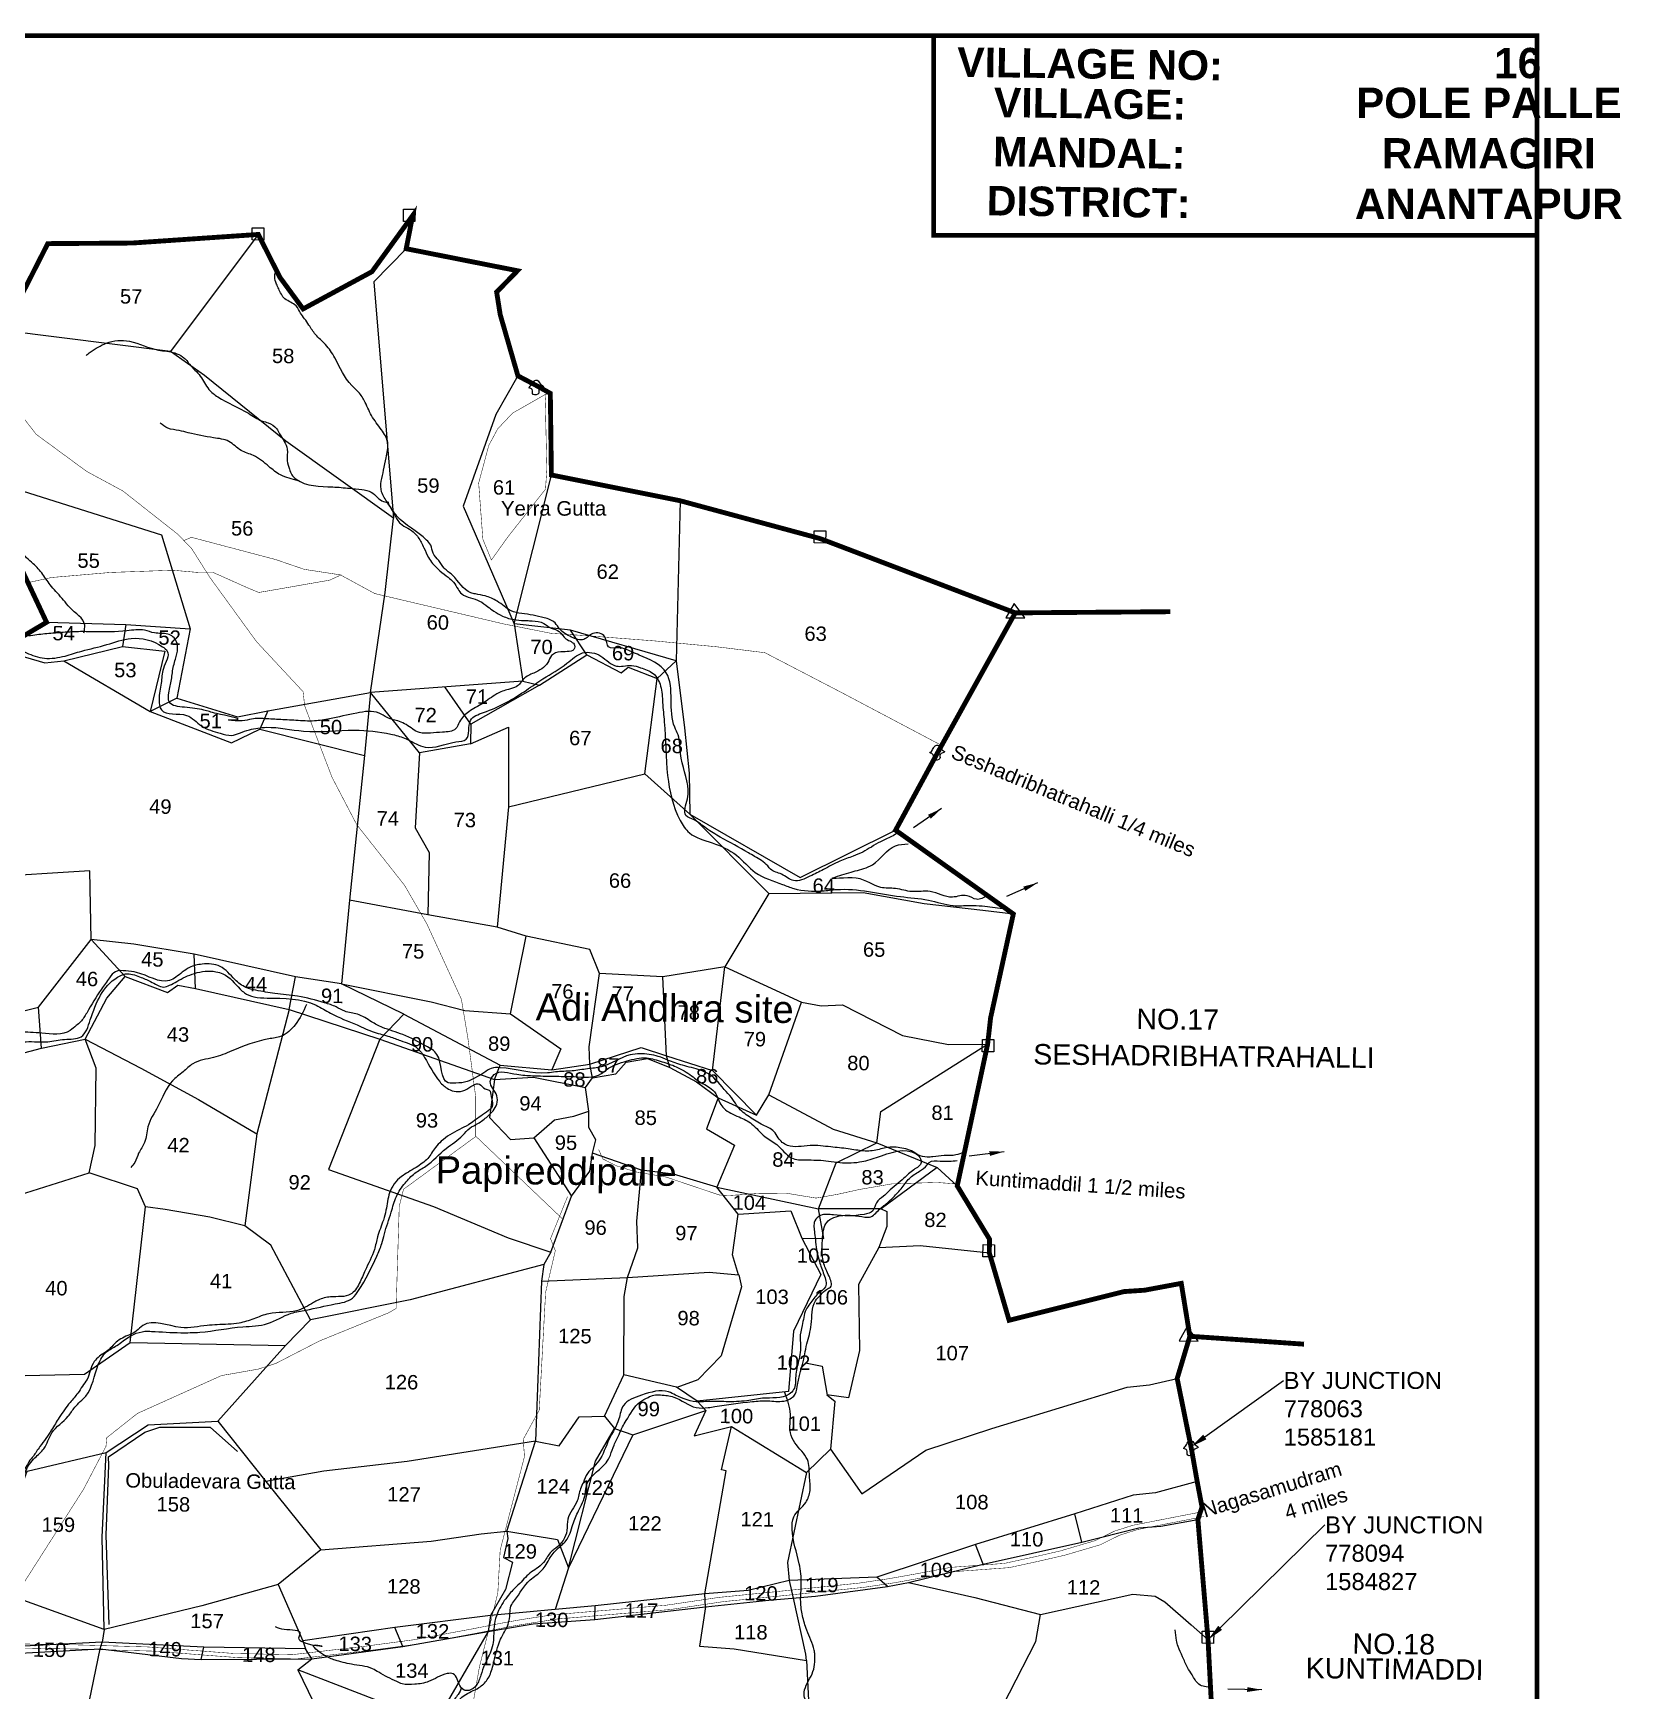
# Model space of a CAD drawing. Header units: feet. Extents: x 771100 to 779038, y 1577893 to 1588127.
# Drawn here: x 775767 to 779038, y 1584715 to 1588127 of the extents above; entities that cross this region are included whole.
import ezdxf
from ezdxf import colors
from ezdxf.entities.mleader import LeaderData, LeaderLine
from ezdxf.enums import TextEntityAlignment as Align
from ezdxf.math import Vec2, Vec3

# ---------------------------------------------------------------- set-up
doc = ezdxf.new("R2010")
doc.units = ezdxf.units.FT
doc.header["$LTSCALE"] = 15
doc.header["$MEASUREMENT"] = 0
doc.linetypes.add('HIDDEN2', pattern=[0.1875, 0.125, -0.0625])
for name, color, linetype in [('CRDS STONES', 7, 'Continuous'), ('HILL', 17, 'Continuous'), ('PAPER SIZE', 10, 'Continuous'), ('PLOT', 7, 'Continuous'), ('PLOT NO', 7, 'Continuous'), ('ROADS', 6, 'Continuous'), ('TANKS-STREAM', 4, 'Continuous'), ('TEXT', 7, 'Continuous'), ('VILLAGE STONES', 240, 'Continuous')]:
    doc.layers.add(name, color=color, linetype=linetype)
doc.layers.add('VILLAGE BOUNDRY', color=5, linetype='HIDDEN2', lineweight=100)
doc.styles.get("Standard").update_dxf_attribs({"font": 'arial.ttf'})
doc.linetypes.add('DOTS', pattern='A,1e-06,-3,["●",Standard,S=3,R=0,X=-1.25,Y=-1.25],-3', length=6.000001)
doc.dimstyles.get("Standard").update_dxf_attribs({"dimtxt": 0.18, "dimasz": 0.18, "dimexe": 0.18, "dimexo": 0.0625, "dimgap": 0.09, "dimtad": 0, "dimtih": 1, "dimtoh": 1, "dimdec": 4, "dimzin": 0, "dimdsep": 46, "dimtxsty": 'Standard', "dimcen": 0.09, "dimadec": 0, "dimazin": 0, "dimtfac": 1, "dimtdec": 4, "dimtofl": 0, "dimtmove": 0, "dimatfit": 3, "dimfxl": 1, "dimtolj": 1, "dimtzin": 0, "dimarcsym": 0})

msp = doc.modelspace()

# ---------------------------------------------------------------- linework, layer by layer
at = {"layer": 'HILL'}
msp.add_lwpolyline([(775923.4, 1584850.9), (775917.1, 1585034.8), (775923, 1585179.1), (775921.9, 1585196.1), (775996.9, 1585246.8), (776028.1, 1585257.4), (776131.1, 1585257.3), (776187.8, 1585207.6)], dxfattribs=at)
at = {"layer": 'PAPER SIZE', "color": 5, "const_width": 10}
msp.add_lwpolyline([(771105.5, 1588121.9), (778863, 1588121.9), (778863, 1577897.6), (771105.5, 1577897.6)], close=True, dxfattribs=at)
at = {"layer": 'PLOT'}
for points in [[(776230.5, 1587712.6), (776049.8, 1587471.8)], [(776535, 1587683.2), (776468.1, 1587615.3), (776508.7, 1587128.8)], [(776461.4, 1586769.7), (776492, 1586975.7), (776508.7, 1587128.8), (776287.1, 1587287.1), (776119.9, 1587422.3), (776049.8, 1587471.8), (775706.2, 1587514.9)], [(776765, 1587421.5), (776719.2, 1587342.2), (776652.3, 1587153.2), (776757.6, 1586911), (776833.9, 1587217.4)], [(775654.2, 1587213), (776030.9, 1587094), (776090.2, 1586901)], [(777099, 1587164.4), (777091.1, 1586834.9), (776873.1, 1586898.3), (776757.6, 1586911)], [(775794.6, 1586914.3), (775957.9, 1586909.7), (775950.7, 1586864.3)], [(775957.9, 1586909.7), (776090.2, 1586901), (776062.7, 1586757.7), (776008.2, 1586730.6)], [(776757.6, 1586911), (776775, 1586793.3), (776809.4, 1586784.5)], [(776809.4, 1586784.5), (776906.8, 1586847.1), (776873.1, 1586898.3)], [(775700.1, 1586857.7), (775791.4, 1586830.5), (775830.4, 1586834.7), (776008.2, 1586730.6), (776175.1, 1586666), (776233.4, 1586694), (776449.2, 1586640.1), (776418.4, 1586342.1), (776401.6, 1586169.8), (776307.1, 1586184.1), (776098.5, 1586230.8), (775974.2, 1586251.8), (775886.2, 1586261.1)], [(775830.4, 1586834.7), (775950.7, 1586864.3), (776038.3, 1586854.9), (776008.2, 1586730.6)], [(776906.8, 1586847.1), (776977.8, 1586809.9), (776992, 1586821.6), (777051.5, 1586798.6), (777091.1, 1586834.9)], [(777091.1, 1586834.9), (777107.9, 1586696.7), (777117.2, 1586603.8), (777118.7, 1586518.9), (777026.5, 1586602.3)], [(776775, 1586793.3), (776461.4, 1586769.7)], [(776809.4, 1586784.5), (776668.1, 1586704.7), (776614.2, 1586781.2)], [(776745.7, 1586534.1), (777026.5, 1586602.3), (777051.5, 1586798.6)], [(776062.7, 1586757.7), (776187.8, 1586719.6), (776250.4, 1586731.6), (776233.4, 1586694)], [(776250.4, 1586731.6), (776461.4, 1586769.7), (776449.2, 1586640.1)], [(776668.1, 1586704.7), (776667.7, 1586664.1), (776562.3, 1586645.6), (776461.4, 1586769.7)], [(776667.7, 1586664.1), (776745.5, 1586698.4), (776745.7, 1586534.1), (776722, 1586286.3), (776579.8, 1586311.8), (776418.4, 1586342.1)], [(776562.3, 1586645.6), (776553.2, 1586490.9), (776582, 1586440.2), (776579.8, 1586311.8)], [(777118.7, 1586518.9), (777281.5, 1586356.1), (777191.2, 1586204.7), (777063, 1586184.2), (776933.2, 1586191.4), (776913.2, 1586240.3), (776782.2, 1586268.4), (776722, 1586286.3)], [(777118.7, 1586518.9), (777346.1, 1586388.8), (777542.5, 1586486.3)], [(775547.6, 1586064.5), (775778.1, 1586121.7), (775886.2, 1586261.1), (775883.9, 1586402.9), (775663.8, 1586388.9), (775606.2, 1586364.2)], [(777281.5, 1586356.1), (777475.9, 1586358), (777601.3, 1586335.6), (777722.4, 1586321.6), (777784.9, 1586313.8)], [(775784.1, 1586037.7), (775874, 1586056.3), (775918.4, 1586140.7), (775956.3, 1586184.8), (775886.2, 1586261.1)], [(776401.6, 1586169.8), (776586.5, 1586132.9), (776656, 1586115.3), (776749.8, 1586108.1), (776782.2, 1586268.4)], [(775956.3, 1586184.8), (776043.9, 1586152.3), (776065.1, 1586166.9), (776101.4, 1586160.3), (776098.5, 1586230.8)], [(777165.4, 1585991.3), (777191.2, 1586204.7)], [(777191.2, 1586204.7), (777348.5, 1586132.2), (777389, 1586124.9), (777433.1, 1586126.8), (777556.5, 1586063.9), (777651.3, 1586045.3), (777732, 1586045.7)], [(776101.4, 1586160.3), (776294, 1586116.8), (776307.1, 1586184.1)], [(776294, 1586116.8), (776481, 1586055.9), (776530, 1586107.7), (776401.6, 1586169.8)], [(776913.3, 1586004.5), (776911.6, 1586040.6), (776933.2, 1586191.4)], [(777071.1, 1586021.8), (777063, 1586184.2)], [(775487.9, 1585949.7), (775604.2, 1585990.2), (775784.1, 1586037.7), (775778.1, 1586121.7)], [(776294, 1586116.8), (776227.2, 1585861.5)], [(776530, 1586107.7), (776728.4, 1586002.6), (776834.6, 1585993.1), (776913.3, 1586004.5), (777018.5, 1586038.9), (777071.1, 1586021.8), (777165.4, 1585991.3), (777255.9, 1585899.8), (777281.5, 1585941.8), (777348.5, 1586132.2)], [(776749.8, 1586108.1), (776853.2, 1586036.2), (776834.6, 1585993.1)], [(775428.3, 1585318.5), (775492.5, 1585344.7), (775566, 1585359.7), (775570.5, 1585594.3), (775744.9, 1585620.8), (775738.8, 1585735.3), (775882.4, 1585781), (775894.9, 1585837), (775896.9, 1585996.6), (775874, 1586056.3)], [(775874, 1586056.3), (775988.4, 1585996.7), (776107.7, 1585932), (776227.2, 1585861.5), (776202.8, 1585671.6), (776130.9, 1585689.9), (776038.6, 1585705.6), (775998.3, 1585710.7), (775981.6, 1585747.9), (775882.4, 1585781)], [(776481, 1586055.9), (776374.7, 1585787.6), (776591.5, 1585711.9), (776745.1, 1585647.1), (776832.6, 1585617.9), (776818.4, 1585592.4), (776543.3, 1585519.3), (776338.2, 1585478.6)], [(776481, 1586055.9), (776717.1, 1585973.1), (776728.4, 1586002.6)], [(777281.5, 1585941.8), (777413.7, 1585871), (777504.1, 1585842.9), (777512.3, 1585907), (777732, 1586045.7)], [(776717.1, 1585973.1), (776797.2, 1585978), (776904.4, 1585956.4), (776918.5, 1585976.2), (776913.3, 1586004.5)], [(776918.5, 1585976.2), (776966.5, 1585984.9), (776987.9, 1586009), (777031.9, 1586016.3), (777077.8, 1585997.5), (777071.1, 1586021.8)], [(776717.1, 1585973.1), (776706.7, 1585895.1), (776749.7, 1585849.3), (776797.7, 1585853), (776840.1, 1585890.1), (776880.4, 1585897.5), (776910.9, 1585908)], [(777077.8, 1585997.5), (777132.7, 1585968.1), (777176.9, 1585935.4), (777152.9, 1585871.5), (777211.1, 1585837.9), (777174.2, 1585751.3), (777085.5, 1585777.9), (777019.5, 1585786.4), (776918.5, 1585821.7), (776925.7, 1585848.6), (776911.2, 1585873.9), (776910.9, 1585908), (776904.4, 1585956.4)], [(777176.9, 1585935.4), (777255.9, 1585899.8)], [(776797.7, 1585853), (776875.1, 1585733.1)], [(777174.2, 1585751.3), (777383.9, 1585706.5), (777419.9, 1585801.7), (777504.1, 1585842.9)], [(777504.1, 1585842.9), (777627.8, 1585792.1), (777669.4, 1585754)], [(776832.6, 1585617.9), (776875.1, 1585733.1), (776912.8, 1585784.6), (776918.5, 1585821.7)], [(777349.8, 1585646.4), (777388.9, 1585571.9), (777332.1, 1585454.8), (777322.2, 1585330.7), (777134, 1585311), (777091.4, 1585339.5), (776983.1, 1585365.2), (776983.9, 1585526.3), (776990.8, 1585565.7), (777012.2, 1585626.4), (777009.7, 1585681.2), (777019.5, 1585786.4)], [(777627.8, 1585792.1), (777512.6, 1585706.5), (777383.9, 1585706.5)], [(776813.6, 1585557.9), (776990.8, 1585565.7), (777158.8, 1585576.6), (777219.4, 1585570.6), (777206.6, 1585612), (777218.7, 1585695.8), (777174.2, 1585751.3)], [(775566, 1585359.7), (775872.7, 1585366.8), (775966.5, 1585431.7), (775998.3, 1585710.7)], [(777218.7, 1585695.8), (777326.6, 1585702.6), (777349.8, 1585646.4), (777394.6, 1585645.9), (777383.9, 1585706.5)], [(777512.6, 1585706.5), (777524.6, 1585701.2), (777524.3, 1585670.4), (777507.9, 1585627.4), (777592.8, 1585631.6), (777735.5, 1585616)], [(775966.5, 1585431.7), (776286.2, 1585425.7), (776338.2, 1585478.6), (776256.3, 1585632), (776202.8, 1585671.6)], [(777507.9, 1585627.4), (777466, 1585551.2), (777468.2, 1585415.5), (777445.6, 1585317.8), (777401.2, 1585324), (777417.4, 1585310.6), (777408.8, 1585212.1), (777472.9, 1585120), (777604.5, 1585210), (777740.8, 1585254.4), (778019.5, 1585339.9), (778065, 1585344.8), (778122.2, 1585357.5)], [(776818.4, 1585592.4), (776813.6, 1585557.9), (776801.3, 1585228.5), (776537.2, 1585186.5), (776365.2, 1585166.9), (776246, 1585145.7)], [(777219.5, 1585571.2), (777225.6, 1585546.2), (777183.7, 1585404.3), (777135.2, 1585354.5), (777091.9, 1585338.9)], [(775596.2, 1584942.5), (775665.5, 1584929.8), (775754.5, 1585166.7), (775917.1, 1585205.2), (776004.1, 1585262.5), (776147, 1585269.5), (776286.2, 1585425.7)], [(777356.9, 1585390.1), (777391.2, 1585382.6), (777401.9, 1585323.2)], [(776801.3, 1585228.5), (776849.9, 1585219), (776890.8, 1585278.9), (776943, 1585279.7), (776983.1, 1585365.2)], [(776943, 1585279.7), (776963.8, 1585254.6), (777001.6, 1585241.9), (777152.1, 1585291.9), (777134, 1585311)], [(777152.1, 1585291.9), (777127.9, 1585239.8), (777204.4, 1585258.6), (777358.9, 1585163.8), (777408.8, 1585212.1)], [(776147, 1585269.5), (776246, 1585145.7), (776359.2, 1585005.1), (776271.5, 1584933.7), (776114.3, 1584889.3), (775913.2, 1584840.6), (775908.9, 1584814.9)], [(777001.6, 1585241.9), (776869.4, 1584967.6), (776924.8, 1585187.3), (776963.8, 1585254.6)], [(777150, 1584914.5), (777193.6, 1585167.8), (777184.1, 1585169.5), (777204.4, 1585258.6)], [(776359.2, 1585005.1), (776586.6, 1585023), (776689.5, 1585038.1), (776742.3, 1585043.3), (776801.3, 1585228.5)], [(775913.2, 1584840.6), (775908.8, 1585030.9), (775917.1, 1585205.2)], [(777358.9, 1585163.8), (777319.8, 1584979), (777323.4, 1584941.9)], [(778163.4, 1585145.3), (778077.4, 1585122.1), (778031.6, 1585117.3), (777911.4, 1585078.7), (777707, 1585015.7), (777503.8, 1584948.7), (777323.4, 1584941.9), (777238.8, 1584921.4), (777150, 1584914.5), (776924, 1584889.8), (776841.7, 1584881.7), (776708.6, 1584869.5), (776511.8, 1584845.1), (776322.1, 1584817.4), (776327.5, 1584801), (776118.7, 1584804.2), (775908.9, 1584814.9), (775706.9, 1584804.6)], [(777722.5, 1584975.3), (777925.8, 1585020.6), (777911.4, 1585078.7)], [(777925.8, 1585020.6), (778043.3, 1585050.4), (778088.3, 1585053.4), (778164.8, 1585067.4)], [(776742.3, 1585043.3), (776744.4, 1585028.1), (776735, 1584988.9), (776753.8, 1584979.5), (776739.5, 1584923.5), (776708.6, 1584869.5), (776703.8, 1584836.5), (776594.6, 1584648.5), (776311.6, 1584757.9), (776341, 1584780.6)], [(776742.3, 1585043.3), (776846.6, 1585026.3), (776869.4, 1584967.6), (776841.7, 1584881.7)], [(777568.8, 1584937.6), (777722.5, 1584975.3), (777707, 1585015.7)], [(777925.8, 1585020.6), (777925.4, 1585022.2)], [(777151.4, 1584887.7), (777138.7, 1584806.7), (777210.2, 1584801.1), (777359.1, 1584776.8), (777357.7, 1584790.2), (777332.2, 1584905.6), (777324.2, 1584941.9)], [(777151.4, 1584887.7), (777281.7, 1584901.5), (777377.6, 1584909.3), (777525.5, 1584929.5), (777503.8, 1584948.7)], [(775913.2, 1584840.6), (775665.5, 1584929.8)], [(776271.5, 1584933.7), (776322.1, 1584817.4)], [(776923.3, 1584861.7), (777121.3, 1584884.1), (777151.4, 1584887.7), (777150, 1584914.5)], [(777525.5, 1584929.5), (777568.8, 1584937.6), (777705.3, 1584906.9), (777841, 1584871.8), (778030.6, 1584913.7), (778077.2, 1584909.2), (778097, 1584897.7), (778150.7, 1584850.5), (778185.7, 1584819.8)], [(776527.9, 1584806.2), (776731.2, 1584841.3), (776796.3, 1584852.8), (776923.3, 1584861.7), (776924, 1584889.8)], [(776341, 1584780.6), (776527.9, 1584806.2), (776511.8, 1584845.1)], [(777695.3, 1584466.1), (777722.9, 1584605), (777831.5, 1584816.1), (777841, 1584871.8)], [(775469.3, 1584796.6), (775562.3, 1584789.7), (775663.2, 1584787.7), (775791.1, 1584795.2), (775905.1, 1584801.1), (775908.9, 1584814.9)], [(776311.6, 1584757.9), (776449.3, 1584474.3), (776310.2, 1584334.8), (775878.1, 1584671.7), (775905.1, 1584801.1)], [(775905.1, 1584801.1), (776072.3, 1584781.1), (776112.8, 1584779), (776118.7, 1584804.2)], [(776112.8, 1584779), (776341, 1584780.6), (776327.5, 1584801)], [(777359.1, 1584776.8), (777368.5, 1584585.8), (777413, 1584437.1), (777095.9, 1584381.3)]]:
    msp.add_lwpolyline(points, dxfattribs=at)
at = {"layer": 'PLOT NO', "color": 5, "const_width": 10}
msp.add_lwpolyline([(778863, 1587710.8), (777621, 1587710.8), (777621, 1588121.9)], dxfattribs=at)
at = {"layer": 'ROADS', "linetype": 'HIDDEN2', "ltscale": 10, "const_width": 1}
for points in [[(775747.4, 1584936.2), (775870.9, 1585129.8), (775917, 1585218), (775918.5, 1585235.6), (775981.6, 1585285.6), (776154.8, 1585363.6), (776230.7, 1585376.9), (776266.7, 1585388.6), (776356, 1585434.6), (776498.8, 1585492.8), (776514.2, 1585501.7), (776520.7, 1585712.2), (776529.4, 1585747), (776677.9, 1585855.5), (776678.1, 1585937.1), (776661.8, 1586059.6), (776648.7, 1586138.1), (776577.6, 1586293.2), (776531.6, 1586372.8), (776433.2, 1586497.6), (776382.3, 1586595.1), (776325.9, 1586742.4), (776322.8, 1586771.3), (776226.8, 1586874.4), (776131.1, 1587006.2), (776093.5, 1587065.6), (776065, 1587095.3), (775951.8, 1587184.5), (775877.2, 1587224.8), (775773.3, 1587301.1), (775701.2, 1587394.3)], [(776078, 1587082.8), (776093, 1587089.1), (776267.5, 1587043), (776324.6, 1587023.3), (776399.5, 1587011.8), (776470.4, 1586973.3), (776734.9, 1586911), (776833, 1586891.5), (776911, 1586886.3), (777048.1, 1586875.7), (777174, 1586863.8), (777273.5, 1586851.6), (777434.5, 1586767.9), (777635.9, 1586661.4)], [(776856, 1585686.8), (776677.8, 1585856.7)], [(778166.9, 1585081.9), (778093.3, 1585067.6), (778031, 1585055.4), (777993.1, 1585043.4), (777954.1, 1585024), (777881.6, 1585002.6), (777861.5, 1584998), (777827.6, 1584990.2), (777766.4, 1584976.9), (777655.2, 1584968.7), (777584.7, 1584955.4), (777529.8, 1584945.6), (777466.1, 1584936.2), (777287.4, 1584917.8), (777179.2, 1584907), (777069.2, 1584890.7), (776835.4, 1584871), (776775.8, 1584861.8), (776742.1, 1584856), (776669.5, 1584841.8), (776549.7, 1584819.6), (776451.7, 1584806.6), (776300, 1584789), (776179.1, 1584791.6), (776002.3, 1584805), (775860.1, 1584809.1), (775724, 1584811.5)], [(778176.9, 1585073.3), (778103.2, 1585058.9), (778040.9, 1585046.7), (778003.1, 1585034.7), (777964, 1585015.3), (777891.5, 1584994), (777871.5, 1584989.3), (777837.6, 1584981.5), (777776.4, 1584968.2), (777665.2, 1584960.1), (777594.7, 1584946.8), (777539.8, 1584937), (777476.1, 1584927.5), (777297.4, 1584909.1), (777189.2, 1584898.4), (777079.2, 1584882), (776845.4, 1584862.4), (776785.8, 1584853.1), (776752.1, 1584847.4), (776679.5, 1584833.2), (776559.7, 1584811), (776461.6, 1584797.9), (776310, 1584780.4), (776189.1, 1584782.9), (776012.3, 1584796.4), (775870.1, 1584800.4), (775733.9, 1584802.8)]]:
    msp.add_lwpolyline(points, dxfattribs=at)
at = {"layer": 'ROADS', "linetype": 'DOTS', "ltscale": 0.5, "const_width": 1}
for points in [[(776705, 1587278.3), (776723.5, 1587312.6), (776754.2, 1587344.9), (776822.8, 1587384), (776821.4, 1587363.5), (776824, 1587254.5), (776824.6, 1587230.5), (776821.8, 1587188.3), (776744.4, 1587090.1), (776710.4, 1587042.4), (776692.8, 1587085.3), (776684.2, 1587200.8), (776705, 1587278.3)], [(775759.3, 1586996.5), (775805, 1587006.4), (775926.3, 1587016.8), (776054.7, 1587021.4), (776104.8, 1587016.9), (776138, 1587016.6), (776209.2, 1586984.8), (776231.6, 1586975.6), (776256.3, 1586979.8), (776377.6, 1587001), (776401.5, 1587012)], [(776931.1, 1585829), (776939.9, 1585809.5), (776968.2, 1585795.2), (777008.7, 1585782.7), (777070.2, 1585772.2), (777179.8, 1585735.2), (777199.8, 1585734.2), (777261.3, 1585738.6), (777317.4, 1585739), (777378.7, 1585728.9), (777422.6, 1585736.6), (777468.3, 1585746.7), (777535, 1585758.2), (777627.4, 1585761.1), (777667.8, 1585758.1)], [(776613.4, 1583873.2), (776632.3, 1584087.1), (776634.5, 1584210.8), (776627, 1584341.5), (776641.4, 1584445.4), (776656.1, 1584566.8), (776644.9, 1584607), (776660.9, 1584622.1), (776685.8, 1584764.1), (776723.6, 1584915.5), (776728.5, 1585004.5), (776778.5, 1585197), (776775.9, 1585232.2), (776808.9, 1585292.5), (776822, 1585534.9), (776842, 1585620.8), (776832.1, 1585645.4), (776867.3, 1585732.3)]]:
    msp.add_lwpolyline(points, dxfattribs=at)
at = {"layer": 'TANKS-STREAM'}
for points in [[(777547.1, 1586480.8), (777533.8, 1586473.1), (777511.4, 1586462.6), (777492.6, 1586451.6), (777474.8, 1586441.3), (777455.1, 1586432.8), (777427.6, 1586422.6), (777394.4, 1586405.2), (777366.2, 1586391.4), (777332.4, 1586382.4), (777307.6, 1586395.6), (777285.2, 1586405.7), (777279.2, 1586412.7), (777252.3, 1586432.2), (777239.5, 1586439.6), (777181.6, 1586472.1), (777152.9, 1586489.9), (777127.5, 1586507.3), (777110.7, 1586516.7), (777114.1, 1586550.7), (777115.5, 1586569.3), (777099.7, 1586643.9), (777094.7, 1586682.4), (777087.9, 1586698.1), (777080.4, 1586754.9), (777070.5, 1586810.3), (777014.8, 1586846.6), (776999.3, 1586853.3), (776973.5, 1586861.7), (776951.8, 1586863.4), (776943.9, 1586884.3), (776919.3, 1586891.1), (776900.6, 1586879), (776875.3, 1586883.8), (776850.7, 1586900.7), (776841.5, 1586912.8), (776819.3, 1586923.5), (776772.8, 1586932.4), (776750.9, 1586937.5), (776736.8, 1586947.2), (776722.2, 1586957.6), (776697.7, 1586968.4), (776677.5, 1586972.5), (776667.9, 1586975), (776630.2, 1587011.1), (776613.5, 1587025.7), (776601.9, 1587041.1), (776590.6, 1587056.6), (776585.4, 1587072.9), (776577.1, 1587083.5), (776516, 1587132.7), (776497.1, 1587159.7), (776484.3, 1587182.9), (776488.6, 1587227.4), (776493.5, 1587252.7), (776496.9, 1587284.1), (776484.1, 1587310.4), (776463.6, 1587339.8), (776448.6, 1587370.7), (776434.9, 1587390), (776422.8, 1587401.6), (776387.9, 1587458.6), (776369, 1587485.7), (776348.4, 1587506.6), (776334.8, 1587526), (776325.7, 1587539.1), (776317.4, 1587550.7), (776308.3, 1587565.4), (776285.4, 1587580.2), (776272.5, 1587600.3), (776268, 1587610.4), (776264.3, 1587625.8), (776269.9, 1587644.1)], [(775876.1, 1587463.3), (775884.6, 1587470.5), (775901.1, 1587480.6), (775917.5, 1587488.9), (775965.4, 1587492.6), (776025.1, 1587474.5), (776058.9, 1587468.7), (776074.6, 1587460.7), (776081.2, 1587455.2), (776088.9, 1587445.4), (776111.1, 1587421), (776128.9, 1587393.6), (776146.9, 1587378.3), (776210.1, 1587344.4), (776239, 1587328.4), (776251.1, 1587324.6), (776267.9, 1587313), (776274.4, 1587302), (776290.2, 1587270.6), (776289.9, 1587246.5), (776294.6, 1587229.5), (776299.3, 1587218), (776308.3, 1587208.8), (776383.8, 1587192.9), (776418.3, 1587190.1), (776443.6, 1587187.4), (776463, 1587182.4), (776476.1, 1587170.8), (776488.2, 1587162.8), (776499, 1587161.5)], [(776312.5, 1587205.7), (776276.3, 1587217.6), (776252.3, 1587234.8), (776220.5, 1587257.5), (776195.2, 1587268), (776169.9, 1587286.4), (776138.5, 1587294), (776086.3, 1587304.3), (776067.6, 1587308.8), (776044.6, 1587313.8), (776028.4, 1587324.3)], [(776496.7, 1587161.3), (776510.8, 1587135.5), (776523.2, 1587117.3), (776538.2, 1587107.9), (776552.4, 1587097.6), (776565.7, 1587079), (776571.5, 1587067.6), (776580.9, 1587047.3), (776589.2, 1587035.5), (776621.4, 1587006.8), (776632.2, 1586997), (776641.7, 1586982.2), (776649.2, 1586972.9), (776667.2, 1586964.7), (776686.1, 1586957.8), (776703.2, 1586946.3), (776715.7, 1586936.9), (776733.3, 1586927.1), (776745.8, 1586922.3), (776761.4, 1586919.2), (776783.7, 1586917.7), (776794.2, 1586917.2), (776818.1, 1586911.9), (776833.5, 1586902.1), (776850.1, 1586895.4), (776863.8, 1586880.1), (776881.8, 1586866.9), (776881.7, 1586861), (776853, 1586853.3), (776834.4, 1586845.6), (776826.7, 1586831.3), (776797.5, 1586809.8), (776777.1, 1586797.8), (776769.9, 1586789.1), (776761.6, 1586781.5), (776745.7, 1586776.1), (776721.3, 1586766.6), (776692.5, 1586747.2), (776663.7, 1586730.1), (776644.9, 1586709.3), (776636.6, 1586694.8), (776610, 1586688), (776585.2, 1586686.2), (776562.2, 1586687.3), (776535.2, 1586703.5), (776521.1, 1586710.1), (776495.5, 1586718.1), (776479.3, 1586727.1), (776433.1, 1586727.4), (776377.2, 1586715.6), (776346.1, 1586711.2), (776308.1, 1586712.2), (776272.1, 1586714.1), (776240.5, 1586715.9), (776228.7, 1586716.3), (776191.2, 1586711.4), (776169.1, 1586713.1), (776186.9, 1586714.1), (776144.6, 1586726.4), (776118.6, 1586733.4), (776078.3, 1586739.2), (776047.4, 1586750.1), (776046.1, 1586769), (776052, 1586796.6), (776053.6, 1586810.5), (776060, 1586838.6), (776064.5, 1586860.7), (776054.9, 1586884.4), (776044.5, 1586889.7), (776016.7, 1586892.3), (775996.5, 1586897.7), (775960.2, 1586896.7), (775891.9, 1586894.6), (775860.3, 1586894.9), (775836.2, 1586893.8), (775807.4, 1586891.7), (775774.8, 1586888.3), (775757.3, 1586886.1)], [(775871.6, 1586892.4), (775873.1, 1586908.4), (775842.4, 1586944.6), (775829.8, 1586959.8), (775804.5, 1586988.2), (775786.9, 1587012.9), (775767.3, 1587034.8), (775753.3, 1587047.2), (775745.3, 1587056.2), (775735.1, 1587069), (775720.1, 1587078.6)], [(775721.6, 1586868.7), (775753.1, 1586851.6), (775790.1, 1586840.3), (775832.7, 1586844.8), (775867, 1586854.9), (775918.6, 1586868.2), (775968.7, 1586881), (776033.3, 1586864), (776043.1, 1586855), (776035.3, 1586819), (776030.6, 1586788.9), (776026.2, 1586754.8), (776031.2, 1586733.9), (776083, 1586722.5), (776113.5, 1586700.9), (776151.9, 1586685.7), (776175.6, 1586681.5), (776192, 1586686.2), (776212.3, 1586692.9), (776247.5, 1586698), (776323.4, 1586690.2), (776428.9, 1586692.1), (776503.5, 1586683.9), (776531.6, 1586675.7), (776555.2, 1586664.1), (776574, 1586657.4), (776637.1, 1586667.8), (776658.6, 1586673.7), (776667.5, 1586712.3), (776694, 1586728.3), (776782.8, 1586774.8), (776816.6, 1586797.8), (776866, 1586829.9), (776898.1, 1586851), (776935.9, 1586844.7), (776952.1, 1586832.1), (776968, 1586824.2), (776982, 1586824), (776998.8, 1586825.4), (777017.5, 1586820.6), (777043.1, 1586809), (777058.8, 1586782.8), (777062.8, 1586748.9), (777066.2, 1586709.6), (777073.2, 1586598.7), (777099, 1586506.4), (777118, 1586480.7), (777164.7, 1586460.1), (777214.8, 1586434.7), (777253.7, 1586399.4), (777309.5, 1586374.6), (777333, 1586366.3), (777392.1, 1586361.3), (777420.8, 1586364.1), (777552.3, 1586349.6), (777610.1, 1586342.2), (777661.1, 1586331.1), (777695.3, 1586331.3), (777720.8, 1586330.4), (777763.1, 1586325)], [(777731.1, 1586351.5), (777709.3, 1586344), (777689.6, 1586351.3), (777659.4, 1586348.4), (777613.7, 1586359.9), (777575.9, 1586359.9), (777542.4, 1586366), (777512.1, 1586368.3), (777461.1, 1586387.3), (777412, 1586387.4), (777441.2, 1586397.2), (777459.5, 1586402.3), (777494.7, 1586415.1), (777542.3, 1586454.1), (777568.6, 1586457.9)], [(777682.3, 1585823.3), (777666.8, 1585817.7), (777642.2, 1585816.7), (777619.5, 1585813.9), (777607.6, 1585813.5), (777588.5, 1585817.8), (777575.3, 1585826), (777559.2, 1585831.2), (777543.7, 1585833.5), (777518.7, 1585832), (777505.3, 1585828.1), (777476.4, 1585826), (777444.7, 1585830.3), (777409, 1585834.2), (777366.4, 1585837.1), (777319.9, 1585837.3), (777300.6, 1585853.1), (777292, 1585866), (777269.7, 1585879.1), (777241.8, 1585896), (777217.7, 1585916.1), (777207.7, 1585932), (777193.7, 1585948), (777158.4, 1585983.9), (777122.1, 1585997.5), (777104, 1586002.2), (777073.6, 1586013.1), (777053.9, 1586020.6), (777016.2, 1586026), (776996.3, 1586023.8), (776936.3, 1585998.9), (776908.4, 1585995), (776876.6, 1585990.8), (776842.2, 1585988.5), (776825.6, 1585986.5), (776728.2, 1585997.3), (776710.2, 1585995.8), (776695, 1585987), (776677.1, 1585976.5), (776660.4, 1585968.8), (776637.4, 1585965.5), (776621.7, 1585966.3), (776598.2, 1586024.7), (776575.8, 1586041.8), (776528.4, 1586065.4), (776486, 1586080.4), (776463.9, 1586091.9), (776434.6, 1586107.4), (776408.5, 1586113.6), (776390.8, 1586122.4), (776367.1, 1586130.9), (776311.5, 1586144.6), (776264.6, 1586149.9), (776225.7, 1586156.8), (776205.6, 1586162.4), (776182.3, 1586178.9), (776152, 1586205.7), (776114.9, 1586210.5), (776088.9, 1586203.4), (776074, 1586193.7), (776047.6, 1586176.8), (775980.1, 1586193.3), (775957.9, 1586196.5), (775936.5, 1586195), (775924.5, 1586182.6), (775907.6, 1586159.3), (775877.2, 1586109.8), (775864.6, 1586091.9), (775855.5, 1586083.9), (775843.5, 1586074.1), (775784.6, 1586068.5), (775739.4, 1586069.9), (775656.5, 1586049.8), (775626.4, 1586035), (775604.9, 1586022.9), (775590, 1586010.2), (775577.1, 1586004.2), (775551.6, 1586017.2), (775529, 1586032.2), (775505.8, 1586044.8), (775496.4, 1586055.3), (775476.7, 1586059.4), (775445.4, 1586059.7), (775429, 1586043.8), (775414.2, 1586035.9), (775404.2, 1586035), (775390.1, 1586043.7), (775378.2, 1586042.9), (775370, 1586033), (775363.3, 1586024.5), (775349.5, 1586022.3), (775331.9, 1586023), (775318.2, 1586033.1), (775304.9, 1586033.2), (775288.3, 1586031.5), (775264, 1586030.3), (775240.8, 1586032), (775218.6, 1586041.2), (775203.8, 1586042.3), (775194.8, 1586042.9), (775180.2, 1586053.5), (775154.2, 1586062.8), (775147.6, 1586066.2), (775120.4, 1586051.8), (775081, 1586048.8), (775052, 1586049.1), (775040.5, 1586039.8), (775022.9, 1586037.6), (774981.5, 1586032.3), (774964.9, 1586033), (774948.3, 1586032.2), (774922.1, 1586027.7), (774906.4, 1586026), (774885, 1586025.3), (774876, 1586026.8), (774853.6, 1586019), (774829.8, 1586014), (774814, 1586005.1), (774793.5, 1585997.8), (774791, 1585988.3), (774773, 1585987.5), (774764.4, 1585990.5), (774748.8, 1585990.2), (774745.4, 1585987.8), (774730.2, 1585987), (774709.5, 1586004.3)], [(774771.8, 1585695.1), (774773.8, 1585688.4), (774787.8, 1585676.4), (774798, 1585674.1), (774824.5, 1585673.6), (774846.9, 1585675.5), (774903.4, 1585679.3), (774952.4, 1585689.7), (774986.8, 1585693), (775028.6, 1585692.5), (775050.9, 1585695.2), (775133.8, 1585714), (775163.1, 1585734.1), (775192.1, 1585749), (775227.1, 1585767.3), (775253, 1585785.2), (775320.1, 1585816.9), (775355.4, 1585829.5), (775380.7, 1585834.2), (775389.7, 1585839.4), (775412.8, 1585858.4), (775424.2, 1585879.7), (775473.3, 1585961.8), (775505.5, 1585986.4), (775533.5, 1586001.2), (775567.8, 1585996.8), (775597.4, 1585997.7), (775626.1, 1586018.3), (775659.3, 1586030.7), (775690.3, 1586042), (775719.3, 1586045.7), (775752.8, 1586050.7), (775797.1, 1586050.6), (775831.7, 1586055.6), (775865.6, 1586061), (775884.7, 1586095.7), (775940.4, 1586183.5), (775957.4, 1586190.5), (775986.2, 1586184.4), (776008.8, 1586174.8), (776022.7, 1586167.5), (776035.6, 1586163.4), (776047.6, 1586166.9), (776062.8, 1586175), (776099.1, 1586191.5), (776143.4, 1586195), (776157.8, 1586190.5), (776193.5, 1586159.2), (776202, 1586151.6), (776221.4, 1586143.1), (776249.1, 1586140.7), (776349.6, 1586126.2), (776379.3, 1586109.3), (776433.8, 1586085.4), (776469.3, 1586070.2), (776500.8, 1586061.3), (776523.4, 1586053.1), (776558.3, 1586037.1), (776572.9, 1586018.3), (776604, 1585968.7), (776621.9, 1585953.4), (776655.7, 1585951.2), (776686.1, 1585963.2), (776697.5, 1585954), (776705.8, 1585951.2), (776710, 1585937.9), (776712.7, 1585921), (776688.4, 1585897.8), (776663, 1585879.8), (776644.5, 1585870.2), (776607.2, 1585845.8), (776595.1, 1585833.1), (776579.4, 1585810.6), (776555.4, 1585792.2), (776539.5, 1585782.3), (776525, 1585773.1), (776500.8, 1585739.7), (776493.3, 1585703.8), (776488, 1585683.7), (776476.1, 1585649.3), (776469.4, 1585622.8), (776450.5, 1585580.2), (776438.4, 1585553), (776420.5, 1585530.9), (776379.4, 1585525.6), (776353.8, 1585519), (776344.5, 1585514), (776309.4, 1585497.1), (776252.1, 1585490.9), (776221, 1585480.4), (776191.1, 1585471.7), (776146, 1585468.2), (776125.1, 1585466.7), (776071.1, 1585462.5), (775992.6, 1585466.7), (775979.6, 1585455.6), (775950.7, 1585440.9), (775937.7, 1585432.2), (775925.9, 1585419.8), (775903.5, 1585403.2), (775892.8, 1585392.5), (775877.9, 1585355.5), (775868.5, 1585341.5), (775859, 1585327.5), (775843.1, 1585308.3), (775820.5, 1585277.2), (775804.9, 1585251.6), (775781.1, 1585217.5), (775773.7, 1585207.1), (775767.6, 1585197.9), (775758.2, 1585186.3), (775752, 1585174.7), (775746.3, 1585167.1), (775738.7, 1585142.9), (775741.3, 1585122.4), (775744.6, 1585086.1), (775732.1, 1585046.7), (775731.7, 1585008.3), (775731.3, 1584978.1), (775728.8, 1584960.8), (775726.5, 1584935.5), (775724.6, 1584910.9)], [(776329.7, 1586127.1), (776306.6, 1586085.8), (776277.5, 1586062), (776251.9, 1586056.6), (776175.9, 1586031.8), (776138.4, 1586018.3), (776096, 1586005.6), (776075.6, 1585988.8), (776053.7, 1585970.2), (776023.9, 1585917.4), (776003.3, 1585875.8), (775996.5, 1585843.5), (775984.2, 1585821.5), (775976.2, 1585802.4), (775967.9, 1585791.9)], [(775740.8, 1585128.7), (775747.1, 1585154.6), (775759.5, 1585181.2), (775770.7, 1585194.3), (775789.1, 1585213), (775805.5, 1585245.8), (775839.1, 1585279.7), (775852.8, 1585298.4), (775875.2, 1585321.3), (775901.2, 1585386.1), (775917.9, 1585412.2), (775939.4, 1585425.5), (775952.3, 1585435), (775997.2, 1585454.7), (776010.7, 1585454.6), (776071, 1585451.8), (776109.9, 1585452.9), (776198.8, 1585464), (776249.5, 1585470.6), (776298.4, 1585491.9), (776328.8, 1585498.4), (776388.5, 1585511), (776424.3, 1585523), (776436.9, 1585538.6), (776474.5, 1585609.3), (776484.8, 1585635.5), (776490, 1585655), (776504.1, 1585700), (776514.7, 1585731.9), (776532.9, 1585759.9), (776552.7, 1585780), (776575.3, 1585794.7), (776617.2, 1585831.1), (776651.7, 1585858.2), (776665.7, 1585872.7), (776682.6, 1585882.5), (776702.4, 1585897.2), (776721.6, 1585922.5), (776721.5, 1585939.6), (776708.2, 1585969), (776715.9, 1585983.1), (776762.6, 1585983.7), (776795, 1585980.9), (776838.5, 1585979.7), (776880.9, 1585978.9), (776937.3, 1585985.5), (776947, 1585992.8), (776989.7, 1586011.3), (777029.5, 1586017.4), (777061.9, 1586009.6), (777090.7, 1585999.3), (777107.3, 1585990.6), (777122.6, 1585980.8), (777134.2, 1585971.5), (777159.2, 1585956.8), (777172.2, 1585943.8), (777180.9, 1585924.9), (777189, 1585913.7), (777220.2, 1585896), (777246.5, 1585881.4), (777273.4, 1585855.6), (777297.8, 1585839), (777328.2, 1585811.6), (777358.8, 1585807.4), (777398.7, 1585805.9), (777421.5, 1585802.8), (777468.4, 1585803.3), (777503.1, 1585812.5), (777584.8, 1585819.9), (777594, 1585809.4), (777595.3, 1585802.3), (777579.9, 1585787.2), (777559.7, 1585769.9), (777527.7, 1585742.5), (777517.6, 1585732.6), (777503.1, 1585719.3), (777495.8, 1585703), (777477.6, 1585695.4), (777414.4, 1585694.3), (777388, 1585693.1), (777376.2, 1585681.8), (777375.9, 1585656.9), (777377.8, 1585638.4), (777385.6, 1585598.2), (777395, 1585571.7), (777397.9, 1585546.1), (777382.4, 1585532), (777374.5, 1585522.4), (777358.2, 1585499.3), (777350.3, 1585466.6), (777345.8, 1585441), (777346.7, 1585428.9), (777342.8, 1585393.7), (777336.8, 1585362.4), (777332.6, 1585334.7), (777323.5, 1585325.5), (777268.3, 1585316.8), (777236.2, 1585311.8), (777193.4, 1585309.8), (777155.6, 1585310.2), (777138.5, 1585309.3), (777089.7, 1585323.3), (777075.2, 1585329.9), (777019.6, 1585323.3), (776982.3, 1585301.9), (776972.8, 1585274.2), (776964, 1585253), (776955.6, 1585238.4), (776934.4, 1585192.1), (776921.4, 1585175.9), (776908.1, 1585162.1), (776899.7, 1585143.7), (776893.8, 1585130.5), (776887.2, 1585105.7), (776867.8, 1585068.2), (776865.8, 1585044.8), (776843, 1585008.3), (776835.4, 1585002.7), (776820.9, 1584983.2), (776806.9, 1584968.4), (776793.1, 1584959.6), (776768.6, 1584935.3), (776754.7, 1584921.7), (776745.6, 1584911.6), (776725.2, 1584880.1), (776717.7, 1584857.9), (776715.2, 1584836), (776714.5, 1584819), (776710.8, 1584800.5), (776696.5, 1584768.5), (776688.7, 1584747), (776679.3, 1584725.9), (776664.8, 1584715.6), (776654, 1584716.2), (776640.2, 1584738.7), (776631.9, 1584749.6), (776619.5, 1584750.1), (776581.2, 1584733.7), (776552.8, 1584728), (776526.8, 1584729.1), (776515.6, 1584733.6), (776478.6, 1584752.7), (776465.5, 1584760.1), (776422.4, 1584769.3), (776388.9, 1584777.7), (776365, 1584788.7), (776345.2, 1584808.9), (776360.5, 1584806.9), (776322.6, 1584814.5), (776313.9, 1584823.4), (776316.8, 1584831.7), (776284.1, 1584840.8), (776266.1, 1584846.2)], [(776390.4, 1583948.2), (776383.1, 1583971), (776355.8, 1584063), (776347.3, 1584107.8), (776333.4, 1584164.5), (776321.3, 1584197), (776326.6, 1584236.7), (776338.6, 1584264.2), (776355.6, 1584304), (776362.8, 1584331.4), (776367, 1584344.5), (776387.3, 1584371.9), (776403.4, 1584392.4), (776442.7, 1584441.3), (776485.9, 1584476), (776517.9, 1584499.1), (776541.5, 1584513.3), (776567.8, 1584525.5), (776585.2, 1584538.4), (776599.8, 1584553.4), (776603, 1584592), (776609.5, 1584621.5), (776654, 1584705), (776684.6, 1584721.3), (776702, 1584737.6), (776712.6, 1584763), (776721.3, 1584798.1), (776729.1, 1584820.7), (776744.8, 1584851.9), (776748.6, 1584873.8), (776750.7, 1584889), (776758.2, 1584900.8), (776790.2, 1584942.8), (776814.4, 1584962.8), (776822.9, 1584974.5), (776831.4, 1584988.9), (776839.9, 1585000.2), (776848.8, 1585008.9), (776856.5, 1585016), (776863.8, 1585023.2), (776878, 1585057.1), (776889.7, 1585084.8), (776897.9, 1585102.2), (776903.8, 1585120.1), (776906.6, 1585138.7), (776924.1, 1585162.7), (776946.4, 1585183.8), (776955.3, 1585199.7), (776962.8, 1585220.5), (776973.3, 1585242.1), (776980.3, 1585258), (776988.1, 1585270.9), (777016, 1585309), (777032.9, 1585318.7), (777045.1, 1585323.5), (777058.8, 1585323.7), (777085.9, 1585319.3), (777132.1, 1585297.8), (777156.9, 1585297.6), (777170.3, 1585299.7), (777247.6, 1585310), (777279.2, 1585311.6), (777312.4, 1585311.2), (777322.7, 1585314.5), (777332.7, 1585321.3), (777340.1, 1585341), (777345.4, 1585366.8), (777350.9, 1585386.6), (777359.8, 1585428.6), (777368.9, 1585468.5), (777377.5, 1585517.5), (777388.6, 1585529.9), (777400.6, 1585540.9), (777408.2, 1585545.7), (777405.5, 1585568.5), (777395.1, 1585593.3), (777391.2, 1585623.1), (777392.2, 1585648.6), (777400.9, 1585678.9), (777433.8, 1585693.4), (777454, 1585693.2), (777479.5, 1585689.9), (777488.7, 1585689.8), (777508.8, 1585705.1), (777528, 1585721.2), (777544.2, 1585737.4), (777553.8, 1585748), (777570.8, 1585769.5), (777591.6, 1585784.1), (777607.7, 1585797.3), (777611.6, 1585802.2), (777634.5, 1585805), (777669.5, 1585806.2)], [(776648.7, 1583854.6), (776653.4, 1583869.8), (776662.6, 1583880.7), (776672.8, 1583882.7), (776686.5, 1583890), (776694.7, 1583900.9), (776702.6, 1583917.9), (776722.2, 1583931.9), (776737.1, 1583955.3), (776744.5, 1583968.4), (776751.4, 1583984.6), (776757.4, 1583998.2), (776783.2, 1584061.4), (776798.6, 1584106.5), (776809.7, 1584140.4), (776818.4, 1584174.3), (776827.5, 1584198.9), (776857.4, 1584232.5), (776877.6, 1584243.9), (776905.8, 1584264.1), (776929.8, 1584283.4), (776943.4, 1584290.7), (776953.7, 1584299), (776959.1, 1584320.9), (776967.7, 1584336.6), (776984.7, 1584355.6), (777003.9, 1584365.1), (777016.6, 1584374.3), (777056.2, 1584399.4), (777111.4, 1584420.7), (777145.7, 1584440.4), (777164, 1584453.3), (777213.4, 1584484.9), (777235.5, 1584504.2), (777253.3, 1584514.8), (777252.2, 1584525.8), (777273.3, 1584538.1), (777288, 1584557.1), (777316.6, 1584575.4), (777340.1, 1584587.8), (777358, 1584600.6), (777371.6, 1584611.7), (777377.8, 1584625.6), (777368.6, 1584679.1), (777356.2, 1584697.4), (777354.4, 1584711.8), (777370.7, 1584749.9), (777376.2, 1584789), (777374.9, 1584798.3), (777359.5, 1584839.4), (777351, 1584869.3), (777347.1, 1584898.2), (777348.4, 1584935), (777344.2, 1584976.1), (777329.5, 1585047.4), (777333.1, 1585072.5), (777357.6, 1585102.5), (777366.3, 1585127.1), (777365.2, 1585156.5), (777360.9, 1585190.5), (777335.1, 1585225.2), (777326, 1585245.4), (777325.9, 1585283.6), (777322, 1585306), (777314.8, 1585328.4)], [(778192.9, 1584721.3), (778166.8, 1584728.3), (778152.9, 1584747.6), (778143.6, 1584762.5), (778133.3, 1584784.9), (778124.1, 1584806), (778121.1, 1584818.5), (778118.2, 1584840.5)], [(776649.4, 1584721.3), (776641.9, 1584707.3), (776626.4, 1584688.3), (776597.1, 1584637.3), (776590.4, 1584593.9), (776582.7, 1584559), (776573.5, 1584544.7), (776528.4, 1584548), (776502.5, 1584552.8), (776448.8, 1584547.7), (776410.9, 1584545.3), (776386.6, 1584539.3), (776357.1, 1584533.4), (776322.6, 1584528.7), (776302.3, 1584526.7), (776269.6, 1584528.7), (776244.3, 1584538.6), (776214.1, 1584550.7), (776180.3, 1584559), (776140.9, 1584570.7), (776117.8, 1584579.4), (776041.3, 1584601.6), (776017.1, 1584615.4), (775927.1, 1584648.5), (775899.1, 1584668.5), (775864.2, 1584675.7), (775843.8, 1584677), (775803.8, 1584676.9), (775773.8, 1584672.1), (775761.9, 1584672.2), (775738.8, 1584672.5), (775694.2, 1584674.1), (775693.2, 1584712.2), (775681.5, 1584730.9), (775670.5, 1584757), (775666.1, 1584773.9), (775648.8, 1584791), (775626.9, 1584800.8), (775571.5, 1584808.4), (775551.7, 1584802.9), (775534.5, 1584778.3)]]:
    msp.add_spline(points, degree=3, dxfattribs=at)
at = {"layer": 'VILLAGE BOUNDRY', "lineweight": -2, "ltscale": 10, "const_width": 10}
for points in [[(775706.2, 1587514.9), (775797.1, 1587693.7), (775970.9, 1587694.9), (776230.5, 1587712.6), (776275.1, 1587624.2), (776322.8, 1587559.3), (776464.5, 1587635.9), (776548.4, 1587751.6), (776535, 1587683.2), (776764.1, 1587637.9), (776721.2, 1587593.9), (776728.5, 1587547.7), (776765, 1587421.5), (776805.3, 1587400.3), (776831.7, 1587385.5), (776833.9, 1587217.4), (777099, 1587164.4), (777387.2, 1587086.5), (777788.8, 1586933.6), (777628.7, 1586645.3), (777542.5, 1586486.3), (777784.9, 1586313.8), (777738, 1586099.5), (777732, 1586045.7), (777669.4, 1585754), (777735.8, 1585644.4), (777735.5, 1585616), (777776.2, 1585477.4), (778013.1, 1585536.5), (778055.2, 1585539.3), (778130.6, 1585553.4), (778148.3, 1585444.5), (778122.2, 1585357.5), (778151.9, 1585210.8), (778163.4, 1585145.3), (778173.4, 1585092.6), (778164.8, 1585067.4), (778185.7, 1584819.8), (778201.9, 1584511.7)], [(775700.1, 1586857.7), (775794.6, 1586914.3), (775654.2, 1587213)], [(777788.8, 1586933.6), (778108.1, 1586936)], [(778148.3, 1585444.5), (778383.3, 1585428.2)]]:
    msp.add_lwpolyline(points, dxfattribs=at)
at = {"layer": 'VILLAGE STONES'}
for points in [[(776529.4, 1587764.6), (776553.2, 1587764.3), (776552.9, 1587739.2), (776529.2, 1587739.5)], [(776218.2, 1587726.5), (776241.9, 1587726.2), (776241.7, 1587701.1), (776218, 1587701.4)], [(777375.1, 1587102.6), (777398.8, 1587102.4), (777398.5, 1587077.3), (777374.8, 1587077.6)], [(777721.1, 1586055.3), (777744.8, 1586055.1), (777744.5, 1586030), (777720.8, 1586030.2)], [(777722.5, 1585633.3), (777746.3, 1585633), (777746, 1585607.9), (777722.3, 1585608.2)], [(778173.8, 1584837.5), (778197.5, 1584837.3), (778197.2, 1584812.2), (778173.5, 1584812.4)]]:
    msp.add_lwpolyline(points, close=True, dxfattribs=at)
for points in [[(777769.7, 1586923.6), (777808.6, 1586923.2), (777786.4, 1586953), (777769.7, 1586923.6)], [(778126.4, 1585435.1), (778165.3, 1585434.7), (778143.1, 1585464.4), (778126.4, 1585435.1)]]:
    msp.add_lwpolyline(points, dxfattribs=at)
for points in [[(776787.3, 1587396.7), (776793, 1587403.7), (776798.1, 1587411.3), (776804.9, 1587412.5), (776811.2, 1587404.6), (776817.7, 1587399.2), (776808.6, 1587393.8), (776807.8, 1587385.8), (776796.2, 1587383.3), (776794.1, 1587393.4), (776787.6, 1587396.9)], [(777613.1, 1586645), (777618.8, 1586652), (777623.9, 1586659.6), (777630.7, 1586660.8), (777637, 1586652.9), (777643.5, 1586647.5), (777634.4, 1586642.1), (777633.6, 1586634.1), (777622, 1586631.5), (777619.8, 1586641.7), (777613.4, 1586645.2)], [(778135.1, 1585213.3), (778140.7, 1585220.3), (778145.9, 1585227.9), (778152.6, 1585229.1), (778158.9, 1585221.2), (778165.4, 1585215.8), (778156.3, 1585210.4), (778155.5, 1585202.4), (778144, 1585199.8), (778141.8, 1585210), (778135.4, 1585213.5)]]:
    msp.add_spline(points, degree=3, dxfattribs=at)

# ---------------------------------------------------------------- texts
at = {"layer": 'PLOT NO'}
for s, height, p in [('57', 29.66, (775968.8, 1587585)), ('58', 29.66, (776281.8, 1587462.5)), ('59', 29.66, (776580.6, 1587195.7)), ('61', 29.66, (776736.5, 1587191.8)), ('56', 29.66, (776197.4, 1587107.5)), ('55', 29.66, (775881.3, 1587041.1)), ('62', 29.66, (776949.9, 1587018.5)), ('60', 29.66, (776600.1, 1586913.9)), ('54', 29.66, (775829.9, 1586891.8)), ('52', 29.66, (776047.9, 1586882.7)), ('63', 29.66, (777377.9, 1586890.8)), ('70', 29.66, (776813.6, 1586863.5)), ('69', 29.66, (776981.6, 1586850.7)), ('53', 29.66, (775956.8, 1586815.9)), ('71', 29.66, (776680.6, 1586761.3)), ('51', 29.66, (776132.6, 1586711)), ('72', 29.66, (776575, 1586723.2)), ('50', 29.66, (776380.1, 1586698.6)), ('67', 29.66, (776893.4, 1586675.9)), ('68', 29.66, (777081.7, 1586659.8)), ('49', 29.66, (776028.9, 1586534.9)), ('74', 29.66, (776497.1, 1586510.5)), ('73', 29.66, (776655.7, 1586507.2)), ('66', 29.66, (776975.2, 1586382.5)), ('64', 29.66, (777394.6, 1586372.1)), ('75', 29.66, (776549.2, 1586236.9)), ('65', 29.66, (777498.4, 1586240.5)), ('45', 29.66, (776012.4, 1586220.3)), ('46', 29.66, (775877.8, 1586180)), ('44', 29.66, (776225.8, 1586169.1)), ('91', 29.66, (776382.6, 1586145.2)), ('76', 29.66, (776856.4, 1586154.5)), ('77', 29.66, (776980.5, 1586150)), ('78', 29.66, (777116.7, 1586110.9)), ('43', 29.66, (776065.2, 1586065.8)), ('79', 29.66, (777252.8, 1586056.2)), ('90', 29.66, (776567.8, 1586045.5)), ('89', 29.66, (776726.5, 1586046.9)), ('87', 29.66, (776950.7, 1586002.2)), ('80', 29.66, (777466, 1586006.9)), ('88', 29.66, (776881.3, 1585973.1)), ('86', 29.66, (777154.7, 1585979.7)), ('94', 29.66, (776790.9, 1585923.8)), ('93', 29.66, (776577.8, 1585888.9)), ('85', 29.66, (777028.2, 1585894.3)), ('81', 29.66, (777639.3, 1585904.6)), ('42', 29.66, (776066.3, 1585838)), ('95', 29.66, (776863.9, 1585843)), ('84', 29.66, (777311.7, 1585808.2)), ('92', 29.66, (776315.7, 1585761.4)), ('83', 29.66, (777495.1, 1585771.7)), ('104', 29.66, (777241.4, 1585719.4)), ('82', 29.66, (777624.6, 1585684.1)), ('96', 29.66, (776924.9, 1585668.2)), ('97', 29.66, (777111.8, 1585656.8)), ('105', 29.66, (777373.9, 1585610.5)), ('40', 29.66, (775814.8, 1585543.6)), ('41', 29.66, (776154, 1585558.1)), ('103', 29.66, (777288.1, 1585525.8)), ('106', 29.66, (777410.1, 1585524.9)), ('98', 29.66, (777116.4, 1585481.8)), ('125', 29.66, (776882.3, 1585444.9)), ('107', 29.66, (777659, 1585409.8)), ('102', 29.66, (777332.3, 1585390.4)), ('126', 29.66, (776525.3, 1585350.1)), ('99', 29.66, (777034.3, 1585294.7)), ('100', 29.66, (777214.9, 1585280.2)), ('101', 29.66, (777354.5, 1585264.6)), ('Obuladevara Gutta ', 29.664, (776137.7, 1585146.1)), ('124', 29.66, (776837.6, 1585135.3)), ('123', 29.66, (776928.5, 1585132.8)), ('158', 29.66, (776055.7, 1585098.6)), ('127', 29.66, (776530.5, 1585119.1)), ('108', 29.66, (777699.4, 1585103.2)), ('121', 29.66, (777257.7, 1585067.8)), ('111', 29.66, (778018.2, 1585075.9)), ('159', 29.66, (775818.9, 1585056.6)), ('122', 29.66, (777026.4, 1585059.4)), ('129', 29.66, (776769.6, 1585001.7)), ('110', 29.66, (777812.2, 1585026.7)), ('109', 29.66, (777626.4, 1584963.4)), ('128', 29.66, (776530.1, 1584929.7)), ('119', 29.66, (777390.4, 1584932.5)), ('112', 29.66, (777929.5, 1584927.6)), ('120', 29.66, (777265.3, 1584915.3)), ('157', 29.66, (776125.1, 1584858.3)), ('130', 29.66, (776834.4, 1584860.9)), ('117', 29.66, (777019.1, 1584879.9)), ('132', 29.66, (776589.1, 1584837.3)), ('118', 29.66, (777244.5, 1584835.4)), ('150', 29.66, (775800.9, 1584799.2)), ('149', 29.66, (776038.8, 1584800.5)), ('133', 29.66, (776430, 1584811.3)), ('148', 29.66, (776231.6, 1584788.9)), ('134', 29.66, (776546.6, 1584756.2)), ('131', 29.66, (776722.6, 1584782))]:
    msp.add_text(s, height=height, rotation=359.3999, dxfattribs=at).set_placement(p, align=Align.MIDDLE_CENTER)
msp.add_text('Yerra Gutta ', height=30, dxfattribs=at).set_placement((776730.1, 1587133.7))
for s, rotation, p in [('Seshadribhatrahalli 1/4 miles', 337.5247, (777654.3, 1586635.7)), ('Kuntimaddil 1 1/2 miles ', 356.244, (777706.1, 1585756)), ('Nagasamudram', 17.1374, (778179, 1585071)), ('4 miles', 17.1374, (778348.8, 1585066.8))]:
    msp.add_text(s, height=30, rotation=rotation, dxfattribs=at).set_placement(p)
at = {"layer": 'PLOT NO', "char_height": 60.746, "attachment_point": 2, "rotation": 359.2082}
for s, insert, width in [('{\\fArial|b1|i0|c0|p34;VILLAGE NO:}', (777943.1, 1588094.2), 596.101), ('{\\fArial|b1|i0|c0|p34;VILLAGE:\\PMANDAL:\\PDISTRICT:}', (777943.1, 1588012.3), 411.864)]:
    msp.add_mtext(s, dxfattribs=dict(at, insert=insert, width=width))
at = {"layer": 'PLOT NO', "char_height": 62.335, "width": 1191.736, "attachment_point": 2}
for s, insert in [('{\\fArial|b1|i0|c0|p34;16}', (778823.1, 1588096.6)), ('{\\fArial|b1|i0|c0|p34;POLE PALLE\\PRAMAGIRI \\PANANTAPUR }', (778763.7, 1588014.7))]:
    msp.add_mtext(s, dxfattribs=dict(at, insert=insert))
at = {"layer": 'TEXT'}
for s, p in [('Adi Andhra site', (776801.4, 1586094.8)), ('Papireddipalle', (776595.5, 1585759.2))]:
    msp.add_text(s, height=56.055, rotation=359.3999, dxfattribs=at).set_placement(p)
at = {"layer": 'TEXT', "color": 1}
for s, height, p in [('NO.17', 42.12, (778038.1, 1586076.9)), ('SESHADRIBHATRAHALLI', 42.116, (777825.6, 1586004.1)), ('NO.18', 42.12, (778482.9, 1584790.9)), ('KUNTIMADDI', 42.12, (778386.6, 1584740.7))]:
    msp.add_text(s, height=height, rotation=359.3999, dxfattribs=at).set_placement(p)

# ---------------------------------------------------------------- leaders
at = {"layer": 'CRDS STONES', "color": 1}
ml = msp.add_multileader_mtext('Standard', dxfattribs=at)
ml.set_content('BY JUNCTION \\P778063\\P1585181', color=1)
ml.set_leader_properties()
ml.build(insert=Vec2(0, 0))
ml.multileader.update_dxf_attribs({"dogleg_length": 0.36, "arrow_head_size": 35})
ctx = ml.context
ctx.base_point, ctx.char_height, ctx.arrow_head_size, ctx.landing_gap_size, ctx.plane_origin = Vec3(778341.3, 1585353.3), 35, 35, 0.09, Vec3(777752.9, 1585281.1)
notes = []
notes.append((ctx, [(0, (1, 1, 0), (778341.3, 1585353.3), (1, 0), 1.396927018504357e-11, [(0, [(778150.6, 1585216.8)], 0, [])])]))
ctx.mtext.insert, ctx.mtext.flow_direction = Vec3(778341.4, 1585371.1), 5
ml = msp.add_multileader_mtext('Standard', dxfattribs=at)
ml.set_content('BY JUNCTION \\P778094\\P1584827', color=1)
ml.set_leader_properties()
ml.build(insert=Vec2(0, 0))
ml.multileader.update_dxf_attribs({"dogleg_length": 0.36, "arrow_head_size": 35})
ctx = ml.context
ctx.base_point, ctx.char_height, ctx.arrow_head_size, ctx.landing_gap_size, ctx.plane_origin = Vec3(778426.5, 1585056), 35, 35, 0.09, Vec3(777196.9, 1584647.1)
notes.append((ctx, [(0, (1, 1, 0), (778426.5, 1585056), (1, 0), 1.396927018504357e-11, [(0, [(778185.7, 1584819.8)], 0, [])])]))
ctx.mtext.insert, ctx.mtext.flow_direction = Vec3(778426.6, 1585073.8), 5
at = {"layer": 'PLOT NO', "color": 5}
for points in [[(777637, 1586530.8), (777579.1, 1586491.4)], [(777834.9, 1586377.9), (777771, 1586349.4)], [(777765.9, 1585824.4), (777694.3, 1585815.4)], [(778296.3, 1584716.8), (778226.3, 1584717.9)]]:
    msp.add_leader(points, dimstyle='Standard', override={"dimasz": 30, "dimgap": 0.09, "dimtad": 0, "dimzin": 2}, dxfattribs=at)
for ctx, leaders in notes:
    for number, flags, end, landing, length, lines in leaders:
        leader = LeaderData()
        leader.index, (leader.has_last_leader_line, leader.has_dogleg_vector, leader.attachment_direction) = number, flags
        leader.last_leader_point, leader.dogleg_vector, leader.dogleg_length = Vec3(end), Vec3(landing), length
        for number, points, colour, breaks in lines:
            line = LeaderLine()
            line.index, line.vertices, line.color, line.breaks = number, Vec3.list(points), colors.encode_raw_color(colour), breaks
            leader.lines.append(line)
        ctx.leaders.append(leader)

doc.saveas('drawing.dxf')
